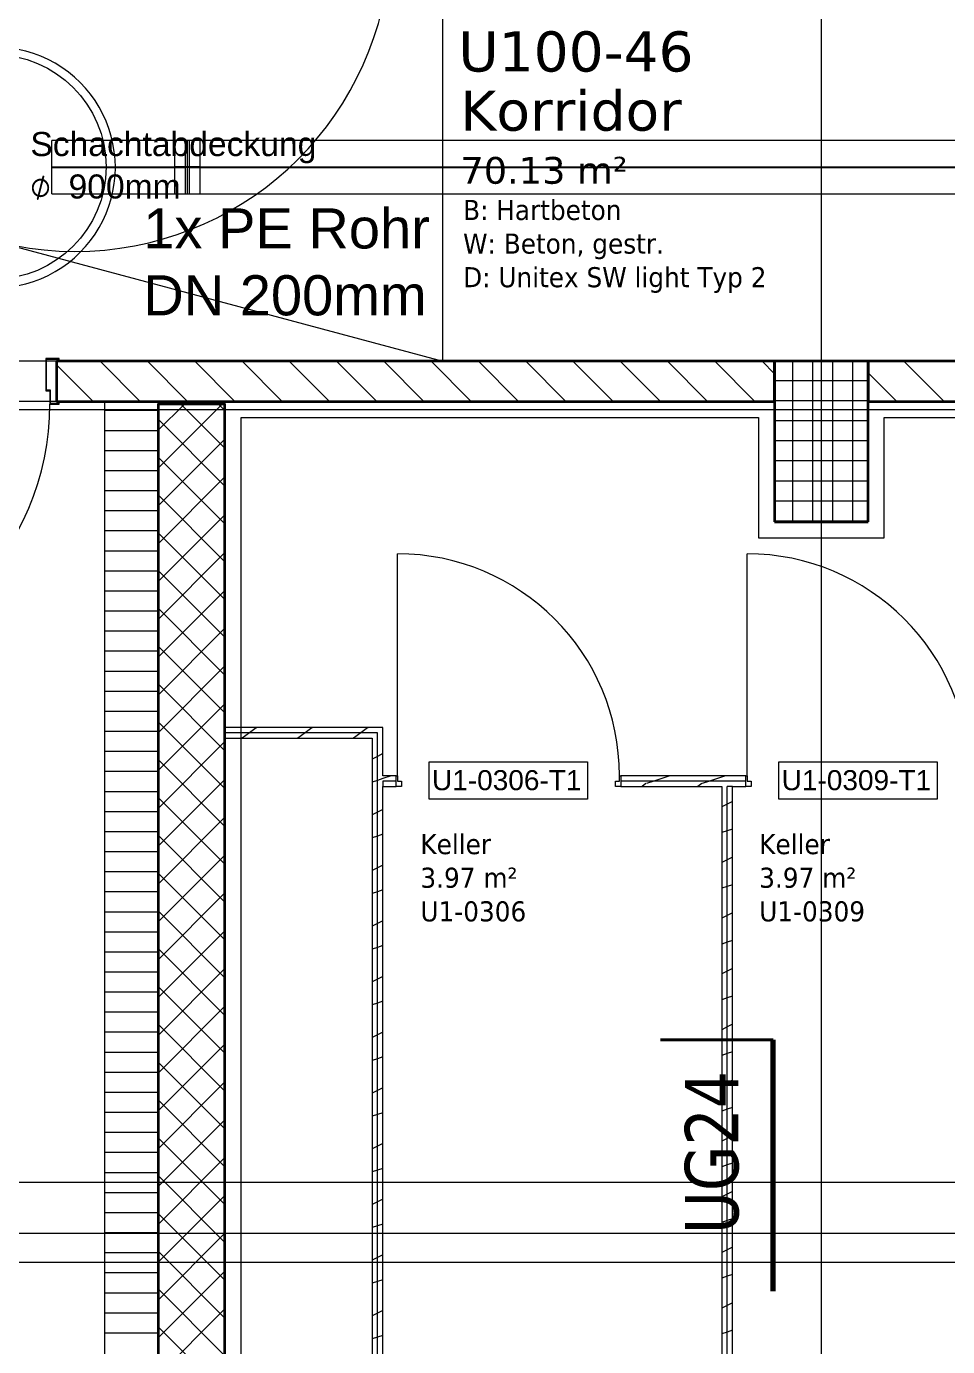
# Model space of a CAD drawing. Extents: x -1907 to 937, y -179 to 966.
# Drawn here: x -481.9 to -413, y 523.5 to 622.2 of the extents above; entities that cross this region are included whole.
import ezdxf
from ezdxf.lldxf.tags import DXFTag

# ---------------------------------------------------------------- set-up
doc = ezdxf.new("R2010")
doc.units = 0
doc.layers.get('0').update_dxf_attribs({"lineweight": 13})
for name, color, linetype, lineweight in [('A-AREA-____-IDEN', 7, 'Continuous', 5), ('A-DETL-____-HDLN', 7, '_Verdeckte Linien_', 9), ('A-DETL-GENF-HDLN', 7, '_Verdeckte Linien_', 9), ('A-DOOR-____-HDLN', 7, '_Verdeckte Linien_', 9), ('A-DOOR-____-IDEN', 7, 'Continuous', 5), ('A-DOOR-____-OTLN', 7, 'Continuous', 9), ('A-DOOR-FRAM-MCUT', 7, 'Continuous', 9), ('A-DOOR-OPNG-OTLN', 7, 'Continuous', 9), ('A-FLOR-____-OTLN', 7, 'Continuous', 9), ('A-FLOR-____-OVHD', 7, 'Strichpunkt - Fein', 9), ('A-GENM-____-OTLN', 7, 'Continuous', 9), ('A-WALL-____-MCUT', 7, 'Continuous', 35), ('A-WALL-____-PATT', 7, 'Continuous', 35), ('A-WALL-FNSH-MCUT', 7, 'Continuous', 35), ('S-COLS-____-MCUT', 7, 'Continuous', 35), ('S-COLS-____-OTLN', 7, 'Continuous', 9), ('S-GRID-____-OTLN', 7, 'Continuous', 5), ('Text', 7, 'Continuous', 5)]:
    doc.layers.add(name, color=color, linetype=linetype, lineweight=lineweight)
for name, color, linetype, lineweight, true_color in [('A-DETL-____-OTLN', 5, 'Continuous', 9, 0x0000ff), ('EL01_WAN_Röhre Boden', 7, 'Continuous', 13, 0xff6666), ('EL01_WAN_Röhre Boden Typ', 1, 'Continuous', 13, 0xff0000), ('G-____-____-SYMB', 7, 'Strichpunkt - Weit', 5, 0x008080)]:
    doc.layers.add(name, color=color, linetype=linetype, lineweight=lineweight, true_color=true_color)
doc.styles.get("Standard").update_dxf_attribs({"font": 'arial.ttf'})
tags = doc.linetypes.add('_Rasterlinie_', pattern=[0.375, 0.2, -0.05, 0.075, -0.05]).pattern_tags.tags
tags[10:11] = [DXFTag(74, 4), DXFTag(75, 0), DXFTag(340, '0'), DXFTag(46, 1.0), DXFTag(50, 0.0), DXFTag(44, 0.0), DXFTag(45, 0.0)]
tags[8:9] = [DXFTag(74, 4), DXFTag(75, 0), DXFTag(340, '0'), DXFTag(46, 1.0), DXFTag(50, 0.0), DXFTag(44, 0.0), DXFTag(45, 0.0)]
tags[6:7] = [DXFTag(74, 4), DXFTag(75, 0), DXFTag(340, '0'), DXFTag(46, 1.0), DXFTag(50, 0.0), DXFTag(44, 0.0), DXFTag(45, 0.0)]
tags[4:5] = [DXFTag(74, 4), DXFTag(75, 0), DXFTag(340, '0'), DXFTag(46, 1.0), DXFTag(50, 0.0), DXFTag(44, 0.0), DXFTag(45, 0.0)]
tags = doc.linetypes.add('_Schnittlinie_', pattern=[0.3, 0.15, -0.05, 0.05, -0.05]).pattern_tags.tags
tags[10:11] = [DXFTag(74, 4), DXFTag(75, 0), DXFTag(340, '0'), DXFTag(46, 1.0), DXFTag(50, 0.0), DXFTag(44, 0.0), DXFTag(45, 0.0)]
tags[8:9] = [DXFTag(74, 4), DXFTag(75, 0), DXFTag(340, '0'), DXFTag(46, 1.0), DXFTag(50, 0.0), DXFTag(44, 0.0), DXFTag(45, 0.0)]
tags[6:7] = [DXFTag(74, 4), DXFTag(75, 0), DXFTag(340, '0'), DXFTag(46, 1.0), DXFTag(50, 0.0), DXFTag(44, 0.0), DXFTag(45, 0.0)]
tags[4:5] = [DXFTag(74, 4), DXFTag(75, 0), DXFTag(340, '0'), DXFTag(46, 1.0), DXFTag(50, 0.0), DXFTag(44, 0.0), DXFTag(45, 0.0)]
tags = doc.linetypes.add('_Strichliert - Fein_', pattern=[0.15, 0.1, -0.05]).pattern_tags.tags
tags[6:7] = [DXFTag(74, 4), DXFTag(75, 0), DXFTag(340, '0'), DXFTag(46, 1.0), DXFTag(50, 0.0), DXFTag(44, 0.0), DXFTag(45, 0.0)]
tags[4:5] = [DXFTag(74, 4), DXFTag(75, 0), DXFTag(340, '0'), DXFTag(46, 1.0), DXFTag(50, 0.0), DXFTag(44, 0.0), DXFTag(45, 0.0)]
tags = doc.linetypes.add('_Verdeckte Linien_', pattern=[0.15, 0.1, -0.05]).pattern_tags.tags
tags[6:7] = [DXFTag(74, 4), DXFTag(75, 0), DXFTag(340, '0'), DXFTag(46, 1.0), DXFTag(50, 0.0), DXFTag(44, 0.0), DXFTag(45, 0.0)]
tags[4:5] = [DXFTag(74, 4), DXFTag(75, 0), DXFTag(340, '0'), DXFTag(46, 1.0), DXFTag(50, 0.0), DXFTag(44, 0.0), DXFTag(45, 0.0)]
tags = doc.linetypes.add('ACAD_ISO03W100', pattern=[30, 12, -18]).pattern_tags.tags
tags[6:7] = [DXFTag(74, 4), DXFTag(75, 0), DXFTag(340, '0'), DXFTag(46, 0.0), DXFTag(50, 0.0), DXFTag(44, 0.0), DXFTag(45, 0.0)]
tags[4:5] = [DXFTag(74, 4), DXFTag(75, 0), DXFTag(340, '0'), DXFTag(46, 0.0), DXFTag(50, 0.0), DXFTag(44, 0.0), DXFTag(45, 0.0)]
tags = doc.linetypes.add('Grundrissdarstellung Sturz', pattern=[0.25, 0.15, -0.05, 0, -0.05]).pattern_tags.tags
tags[10:11] = [DXFTag(74, 4), DXFTag(75, 0), DXFTag(340, '0'), DXFTag(46, 1.0), DXFTag(50, 0.0), DXFTag(44, 0.0), DXFTag(45, 0.0)]
tags[8:9] = [DXFTag(74, 4), DXFTag(75, 0), DXFTag(340, '0'), DXFTag(46, 1.0), DXFTag(50, 0.0), DXFTag(44, 0.0), DXFTag(45, 0.0)]
tags[6:7] = [DXFTag(74, 4), DXFTag(75, 0), DXFTag(340, '0'), DXFTag(46, 1.0), DXFTag(50, 0.0), DXFTag(44, 0.0), DXFTag(45, 0.0)]
tags[4:5] = [DXFTag(74, 4), DXFTag(75, 0), DXFTag(340, '0'), DXFTag(46, 1.0), DXFTag(50, 0.0), DXFTag(44, 0.0), DXFTag(45, 0.0)]
tags = doc.linetypes.add('Strichpunkt - Fein', pattern=[0.2, 0.1, -0.05, 0, -0.05]).pattern_tags.tags
tags[10:11] = [DXFTag(74, 4), DXFTag(75, 0), DXFTag(340, '0'), DXFTag(46, 1.0), DXFTag(50, 0.0), DXFTag(44, 0.0), DXFTag(45, 0.0)]
tags[8:9] = [DXFTag(74, 4), DXFTag(75, 0), DXFTag(340, '0'), DXFTag(46, 1.0), DXFTag(50, 0.0), DXFTag(44, 0.0), DXFTag(45, 0.0)]
tags[6:7] = [DXFTag(74, 4), DXFTag(75, 0), DXFTag(340, '0'), DXFTag(46, 1.0), DXFTag(50, 0.0), DXFTag(44, 0.0), DXFTag(45, 0.0)]
tags[4:5] = [DXFTag(74, 4), DXFTag(75, 0), DXFTag(340, '0'), DXFTag(46, 1.0), DXFTag(50, 0.0), DXFTag(44, 0.0), DXFTag(45, 0.0)]
tags = doc.linetypes.add('Strichpunkt - Weit', pattern=[0.5, 0.2, -0.15, 0, -0.15]).pattern_tags.tags
tags[10:11] = [DXFTag(74, 4), DXFTag(75, 0), DXFTag(340, '0'), DXFTag(46, 1.0), DXFTag(50, 0.0), DXFTag(44, 0.0), DXFTag(45, 0.0)]
tags[8:9] = [DXFTag(74, 4), DXFTag(75, 0), DXFTag(340, '0'), DXFTag(46, 1.0), DXFTag(50, 0.0), DXFTag(44, 0.0), DXFTag(45, 0.0)]
tags[6:7] = [DXFTag(74, 4), DXFTag(75, 0), DXFTag(340, '0'), DXFTag(46, 1.0), DXFTag(50, 0.0), DXFTag(44, 0.0), DXFTag(45, 0.0)]
tags[4:5] = [DXFTag(74, 4), DXFTag(75, 0), DXFTag(340, '0'), DXFTag(46, 1.0), DXFTag(50, 0.0), DXFTag(44, 0.0), DXFTag(45, 0.0)]
tags = doc.linetypes.add('STRICHPUNKT2', pattern=[12.7, 6.35, -3.175, 0, -3.175]).pattern_tags.tags
tags[10:11] = [DXFTag(74, 4), DXFTag(75, 0), DXFTag(340, '0'), DXFTag(46, 0.0), DXFTag(50, 0.0), DXFTag(44, 0.0), DXFTag(45, 0.0)]
tags[8:9] = [DXFTag(74, 4), DXFTag(75, 0), DXFTag(340, '0'), DXFTag(46, 0.0), DXFTag(50, 0.0), DXFTag(44, 0.0), DXFTag(45, 0.0)]
tags[6:7] = [DXFTag(74, 4), DXFTag(75, 0), DXFTag(340, '0'), DXFTag(46, 0.0), DXFTag(50, 0.0), DXFTag(44, 0.0), DXFTag(45, 0.0)]
tags[4:5] = [DXFTag(74, 4), DXFTag(75, 0), DXFTag(340, '0'), DXFTag(46, 0.0), DXFTag(50, 0.0), DXFTag(44, 0.0), DXFTag(45, 0.0)]

# ---------------------------------------------------------------- blocks, each defined once
blk = doc.blocks.new('Referenz-A0UJ2810XE', base_point=(-1920.131, -159.413))
at = {"layer": 'A-DETL-____-HDLN', "color": 0, "linetype": '_Verdeckte Linien_', "ltscale": 0.13}
for p, q in [((-536.961, 535.75), (-340.661, 535.75)), ((-340.661, 529.75), (-525.461, 529.75))]:
    blk.add_line(p, q, dxfattribs=at)
at = {"layer": 'A-DETL-____-OTLN', "color": 0, "linetype": '_Strichliert - Fein_', "ltscale": 0.13}
for p, q in [((-465.861, 592.95), (-427.161, 592.95)), ((-427.161, 592.95), (-427.161, 583.95)), ((-417.761, 583.95), (-417.761, 592.95)), ((-417.761, 592.95), (-340.861, 592.95)), ((-427.161, 583.95), (-417.761, 583.95))]:
    blk.add_line(p, q, dxfattribs=at)
at = {"layer": 'A-DETL-GENF-HDLN', "color": 0, "linetype": '_Verdeckte Linien_', "ltscale": 0.13}
for p, q in [((-577.761, 631.15), (-450.761, 597.15)), ((-450.761, 597.15), (-450.761, 631.15)), ((-450.761, 597.15), (-577.761, 597.15))]:
    blk.add_line(p, q, dxfattribs=at)
at = {"layer": 'A-DOOR-____-HDLN', "color": 0, "linetype": '_Verdeckte Linien_', "ltscale": 0.13}
blk.add_ellipse((-478.261, 628.954), major_axis=(-23.5, -2.004), ratio=1, start_param=0, end_param=2.96706, dxfattribs=at)
at = {"layer": 'A-DOOR-____-IDEN', "color": 0, "linetype": 'Continuous', "ltscale": 0.13}
for p, q in [((-451.782, 567.188), (-439.942, 567.188)), ((-451.782, 564.408), (-451.782, 567.188)), ((-439.942, 567.188), (-439.942, 564.408)), ((-425.632, 567.188), (-413.792, 567.188)), ((-425.632, 564.408), (-425.632, 567.188)), ((-413.792, 567.188), (-413.792, 564.408)), ((-439.942, 564.408), (-451.782, 564.408)), ((-413.792, 564.408), (-425.632, 564.408))]:
    blk.add_line(p, q, dxfattribs=at)
at = {"layer": 'A-DOOR-____-OTLN', "color": 0, "linetype": 'Grundrissdarstellung Sturz', "ltscale": 0.13}
for p, q in [((-479.661, 597.15), (-500.661, 597.15)), ((-479.661, 594.15), (-500.661, 594.15))]:
    blk.add_line(p, q, dxfattribs=at)
at = {"layer": 'A-DOOR-FRAM-MCUT', "color": 0, "linetype": 'Continuous', "ltscale": 0.13}
for p, q in [((-479.461, 597.35), (-480.461, 597.35)), ((-480.461, 597.35), (-480.461, 594.95)), ((-480.421, 594.99), (-480.421, 597.31)), ((-480.421, 597.31), (-479.501, 597.31)), ((-479.501, 597.31), (-479.501, 597.15)), ((-479.501, 597.15), (-479.461, 597.15)), ((-479.461, 597.15), (-479.461, 597.35)), ((-480.461, 594.95), (-480.161, 594.95)), ((-480.121, 594.99), (-480.421, 594.99)), ((-480.161, 594.95), (-480.161, 593.95)), ((-480.121, 593.99), (-480.121, 594.99)), ((-480.161, 593.95), (-479.461, 593.95)), ((-479.501, 593.99), (-480.121, 593.99)), ((-479.461, 594.15), (-479.501, 594.15)), ((-479.501, 594.15), (-479.501, 593.99)), ((-479.461, 593.95), (-479.461, 594.15)), ((-454.261, 565.352), (-454.261, 566.152)), ((-454.261, 566.152), (-454.161, 566.152)), ((-454.161, 566.152), (-454.161, 565.752)), ((-437.561, 565.752), (-437.561, 566.152)), ((-437.561, 566.152), (-437.461, 566.152)), ((-437.461, 566.152), (-437.461, 565.352)), ((-428.111, 565.352), (-428.111, 566.152)), ((-428.111, 566.152), (-428.011, 566.152)), ((-428.011, 566.152), (-428.011, 565.752)), ((-453.861, 565.352), (-454.261, 565.352)), ((-454.161, 565.752), (-453.861, 565.752)), ((-453.861, 565.752), (-453.861, 565.352)), ((-437.861, 565.752), (-437.561, 565.752)), ((-437.861, 565.352), (-437.861, 565.752)), ((-437.461, 565.352), (-437.861, 565.352)), ((-427.711, 565.352), (-428.111, 565.352)), ((-428.011, 565.752), (-427.711, 565.752)), ((-427.711, 565.752), (-427.711, 565.352))]:
    blk.add_line(p, q, dxfattribs=at)
at = {"layer": 'A-DOOR-OPNG-OTLN', "color": 0, "linetype": 'Continuous', "ltscale": 0.13}
for p, q in [((-454.161, 566.152), (-454.161, 582.752)), ((-428.011, 566.152), (-428.011, 582.752))]:
    blk.add_line(p, q, dxfattribs=at)
for centre, major_axis in [((-500.161, 593.95), (0, -20)), ((-454.161, 566.152), (16.6, 0)), ((-428.011, 566.152), (16.6, 0))]:
    blk.add_ellipse(centre, major_axis=major_axis, ratio=1, start_param=0, end_param=1.570796, dxfattribs=at)
at = {"layer": 'A-FLOR-____-OTLN', "color": 0, "linetype": 'Continuous', "ltscale": 0.13}
blk.add_line((-467.061, 594.15), (-467.061, 593.95), dxfattribs=at)
for major_axis in [(9, 0), (-9, 0)]:
    blk.add_ellipse((-484.261, 611.65), major_axis=major_axis, ratio=1, start_param=0, end_param=3.141593, dxfattribs=at)
at = {"layer": 'A-FLOR-____-OVHD', "color": 0, "linetype": 'Strichpunkt - Fein', "ltscale": 0.13}
blk.add_line((-465.861, 502.75), (-465.861, 592.95), dxfattribs=at)
at = {"layer": 'A-GENM-____-OTLN', "color": 0, "linetype": 'Continuous', "ltscale": 0.13}
for major_axis in [(9, 0), (-9, 0)]:
    blk.add_ellipse((-484.261, 611.65), major_axis=major_axis, ratio=1, start_param=0, end_param=3.141593, dxfattribs=at)
at = {"layer": 'A-WALL-____-MCUT', "color": 0, "linetype": 'Continuous', "ltscale": 0.35}
for p, q in [((-425.961, 597.15), (-479.661, 597.15)), ((-479.661, 597.15), (-479.661, 594.15)), ((-425.961, 594.15), (-425.961, 597.15)), ((-366.161, 597.15), (-418.961, 597.15)), ((-418.961, 597.15), (-418.961, 594.15)), ((-479.661, 594.15), (-425.961, 594.15)), ((-472.061, 593.95), (-472.061, 430.75)), ((-467.061, 593.95), (-472.061, 593.95)), ((-467.061, 498.75), (-467.061, 593.95)), ((-418.961, 594.15), (-366.161, 594.15))]:
    blk.add_line(p, q, dxfattribs=at)
at = {"layer": 'A-WALL-____-MCUT', "color": 0, "linetype": 'Continuous', "lineweight": 9, "ltscale": 0.13}
for p, q in [((-476.061, 594.15), (-476.061, 430.75)), ((-472.061, 593.95), (-472.061, 594.15)), ((-455.661, 569.35), (-467.061, 569.35)), ((-455.661, 502.75), (-455.661, 569.35)), ((-454.261, 565.752), (-455.261, 565.752)), ((-455.261, 565.752), (-455.261, 565.352)), ((-428.111, 565.752), (-437.461, 565.752)), ((-429.511, 502.75), (-429.511, 565.352)), ((-429.111, 565.352), (-429.511, 565.352))]:
    blk.add_line(p, q, dxfattribs=at)
at = {"layer": 'A-WALL-____-PATT', "color": 0, "linetype": 'Continuous', "lineweight": 9, "ltscale": 0.13}
for p, q in [((-479.661, 596.881), (-476.931, 594.15)), ((-476.395, 597.15), (-473.395, 594.15)), ((-472.86, 597.15), (-469.86, 594.15)), ((-469.324, 597.15), (-466.324, 594.15)), ((-465.789, 597.15), (-462.789, 594.15)), ((-462.253, 597.15), (-459.253, 594.15)), ((-458.718, 597.15), (-455.718, 594.15)), ((-455.182, 597.15), (-452.182, 594.15)), ((-451.646, 597.15), (-448.646, 594.15)), ((-448.111, 597.15), (-445.111, 594.15)), ((-444.575, 597.15), (-441.575, 594.15)), ((-441.04, 597.15), (-438.04, 594.15)), ((-437.504, 597.15), (-434.504, 594.15)), ((-433.969, 597.15), (-430.969, 594.15)), ((-430.433, 597.15), (-427.433, 594.15)), ((-426.898, 597.15), (-425.961, 596.214)), ((-416.291, 597.15), (-413.291, 594.15)), ((-418.961, 596.285), (-416.827, 594.15)), ((-472.061, 593.459), (-476.061, 593.459)), ((-472.061, 591.988), (-470.099, 593.95)), ((-472.061, 589.16), (-467.271, 593.95)), ((-467.061, 590.645), (-470.367, 593.95)), ((-467.061, 593.473), (-467.538, 593.95)), ((-467.061, 587.816), (-472.061, 592.816)), ((-472.061, 591.959), (-476.061, 591.959)), ((-472.061, 586.331), (-467.061, 591.331)), ((-472.061, 590.459), (-476.061, 590.459)), ((-467.061, 584.988), (-472.061, 589.988)), ((-472.061, 588.959), (-476.061, 588.959)), ((-472.061, 583.503), (-467.061, 588.503)), ((-472.061, 587.459), (-476.061, 587.459)), ((-467.061, 582.159), (-472.061, 587.159)), ((-472.061, 585.959), (-476.061, 585.959)), ((-472.061, 580.674), (-467.061, 585.674)), ((-472.061, 584.459), (-476.061, 584.459)), ((-467.061, 579.331), (-472.061, 584.331)), ((-472.061, 582.959), (-476.061, 582.959)), ((-472.061, 577.846), (-467.061, 582.846)), ((-472.061, 581.459), (-476.061, 581.459)), ((-467.061, 576.503), (-472.061, 581.503)), ((-472.061, 579.959), (-476.061, 579.959)), ((-472.061, 575.018), (-467.061, 580.018)), ((-467.061, 573.674), (-472.061, 578.674)), ((-472.061, 578.459), (-476.061, 578.459)), ((-472.061, 576.959), (-476.061, 576.959)), ((-472.061, 572.189), (-467.061, 577.189)), ((-467.061, 570.846), (-472.061, 575.846)), ((-472.061, 575.459), (-476.061, 575.459)), ((-472.061, 573.959), (-476.061, 573.959)), ((-472.061, 569.361), (-467.061, 574.361)), ((-467.061, 568.017), (-472.061, 573.017)), ((-472.061, 572.459), (-476.061, 572.459)), ((-472.061, 570.959), (-476.061, 570.959)), ((-472.061, 566.532), (-467.061, 571.532)), ((-467.061, 565.189), (-472.061, 570.189)), ((-472.061, 569.459), (-476.061, 569.459)), ((-465.237, 569.35), (-465.77, 568.95)), ((-464.736, 569.726), (-465.237, 569.35)), ((-464.651, 569.75), (-464.704, 569.732)), ((-461.072, 569.35), (-461.605, 568.95)), ((-460.571, 569.726), (-461.072, 569.35)), ((-460.486, 569.75), (-460.539, 569.732)), ((-456.907, 569.35), (-457.44, 568.95)), ((-456.406, 569.726), (-456.907, 569.35)), ((-456.321, 569.75), (-456.374, 569.733)), ((-472.061, 567.959), (-476.061, 567.959)), ((-472.061, 563.704), (-467.061, 568.704)), ((-455.261, 567.802), (-455.661, 567.602)), ((-467.061, 562.36), (-472.061, 567.36)), ((-455.661, 567.602), (-456.061, 567.402)), ((-472.061, 566.459), (-476.061, 566.459)), ((-472.061, 560.875), (-467.061, 565.875)), ((-455.661, 565.805), (-456.061, 565.672)), ((-455.261, 565.939), (-455.661, 565.805)), ((-454.622, 566.152), (-455.261, 565.939)), ((-433.798, 566.152), (-434.998, 565.752)), ((-429.633, 566.152), (-430.833, 565.752)), ((-472.061, 564.959), (-476.061, 564.959)), ((-435.578, 565.563), (-435.859, 565.352)), ((-434.998, 565.752), (-435.548, 565.569)), ((-431.413, 565.563), (-431.694, 565.352)), ((-430.833, 565.752), (-431.383, 565.569)), ((-467.061, 559.532), (-472.061, 564.532)), ((-429.511, 564.018), (-429.911, 563.818)), ((-429.111, 564.218), (-429.511, 564.018)), ((-472.061, 563.459), (-476.061, 563.459)), ((-472.061, 558.047), (-467.061, 563.047)), ((-455.661, 563.437), (-456.061, 563.237)), ((-455.261, 563.637), (-455.661, 563.437)), ((-472.061, 561.959), (-476.061, 561.959)), ((-429.511, 562.028), (-429.911, 561.895)), ((-429.111, 562.161), (-429.511, 562.028)), ((-467.061, 556.704), (-472.061, 561.704)), ((-455.661, 561.641), (-456.061, 561.507)), ((-455.261, 561.774), (-455.661, 561.641)), ((-472.061, 560.459), (-476.061, 560.459)), ((-472.061, 555.219), (-467.061, 560.219)), ((-429.111, 560.053), (-429.511, 559.853)), ((-472.061, 558.959), (-476.061, 558.959)), ((-455.661, 559.273), (-456.061, 559.073)), ((-455.261, 559.473), (-455.661, 559.273)), ((-429.511, 559.853), (-429.911, 559.653)), ((-467.061, 553.875), (-472.061, 558.875)), ((-429.111, 557.997), (-429.511, 557.863)), ((-472.061, 557.459), (-476.061, 557.459)), ((-472.061, 552.39), (-467.061, 557.39)), ((-455.661, 557.476), (-456.061, 557.343)), ((-455.261, 557.609), (-455.661, 557.476)), ((-429.511, 557.863), (-429.911, 557.73)), ((-472.061, 555.959), (-476.061, 555.959)), ((-467.061, 551.047), (-472.061, 556.047)), ((-455.661, 555.108), (-456.061, 554.908)), ((-455.261, 555.308), (-455.661, 555.108)), ((-429.511, 555.688), (-429.911, 555.488)), ((-429.111, 555.888), (-429.511, 555.688)), ((-472.061, 554.459), (-476.061, 554.459)), ((-472.061, 549.562), (-467.061, 554.562)), ((-467.061, 548.218), (-472.061, 553.218)), ((-455.661, 553.311), (-456.061, 553.178)), ((-455.261, 553.445), (-455.661, 553.311)), ((-429.511, 553.698), (-429.911, 553.565)), ((-429.111, 553.832), (-429.511, 553.698)), ((-472.061, 552.959), (-476.061, 552.959)), ((-472.061, 551.459), (-476.061, 551.459)), ((-472.061, 546.733), (-467.061, 551.733)), ((-455.261, 551.143), (-455.661, 550.943)), ((-429.511, 551.523), (-429.911, 551.323)), ((-429.111, 551.723), (-429.511, 551.523)), ((-467.061, 545.39), (-472.061, 550.39)), ((-455.661, 550.943), (-456.061, 550.743)), ((-472.061, 549.959), (-476.061, 549.959)), ((-455.661, 549.146), (-456.061, 549.013)), ((-455.261, 549.28), (-455.661, 549.146)), ((-429.511, 549.534), (-429.911, 549.4)), ((-429.111, 549.667), (-429.511, 549.534)), ((-472.061, 548.459), (-476.061, 548.459)), ((-472.061, 543.905), (-467.061, 548.905)), ((-467.061, 542.561), (-472.061, 547.561)), ((-429.511, 547.358), (-429.911, 547.158)), ((-429.111, 547.558), (-429.511, 547.358)), ((-472.061, 546.959), (-476.061, 546.959)), ((-472.061, 541.077), (-467.061, 546.077)), ((-455.661, 546.778), (-456.061, 546.578)), ((-455.261, 546.978), (-455.661, 546.778)), ((-472.061, 545.459), (-476.061, 545.459)), ((-455.261, 545.115), (-455.661, 544.982)), ((-429.511, 545.369), (-429.911, 545.236)), ((-429.111, 545.502), (-429.511, 545.369)), ((-467.061, 539.733), (-472.061, 544.733)), ((-455.661, 544.982), (-456.061, 544.848)), ((-472.061, 543.959), (-476.061, 543.959)), ((-472.061, 538.248), (-467.061, 543.248)), ((-429.511, 543.193), (-429.911, 542.993)), ((-429.111, 543.393), (-429.511, 543.193)), ((-472.061, 542.459), (-476.061, 542.459)), ((-455.661, 542.613), (-456.061, 542.413)), ((-455.261, 542.813), (-455.661, 542.613)), ((-467.061, 536.905), (-472.061, 541.905)), ((-429.511, 541.204), (-429.911, 541.071)), ((-429.111, 541.338), (-429.511, 541.204)), ((-472.061, 540.959), (-476.061, 540.959)), ((-472.061, 535.42), (-467.061, 540.42)), ((-455.661, 540.817), (-456.061, 540.684)), ((-455.261, 540.95), (-455.661, 540.817)), ((-472.061, 539.459), (-476.061, 539.459)), ((-429.111, 539.228), (-429.511, 539.028)), ((-467.061, 534.076), (-472.061, 539.076)), ((-455.661, 538.448), (-456.061, 538.248)), ((-455.261, 538.648), (-455.661, 538.448)), ((-429.511, 539.028), (-429.911, 538.828)), ((-472.061, 537.959), (-476.061, 537.959)), ((-472.061, 532.591), (-467.061, 537.591)), ((-429.111, 537.173), (-429.511, 537.04)), ((-472.061, 536.459), (-476.061, 536.459)), ((-467.061, 531.248), (-472.061, 536.248)), ((-455.661, 536.652), (-456.061, 536.519)), ((-455.261, 536.786), (-455.661, 536.652)), ((-429.511, 537.04), (-429.911, 536.906)), ((-472.061, 534.959), (-476.061, 534.959)), ((-472.061, 529.763), (-467.061, 534.763)), ((-455.661, 534.283), (-456.061, 534.083)), ((-455.261, 534.483), (-455.661, 534.283)), ((-429.511, 534.863), (-429.911, 534.663)), ((-429.111, 535.063), (-429.511, 534.863)), ((-472.061, 533.459), (-476.061, 533.459)), ((-467.061, 528.419), (-472.061, 533.419)), ((-455.661, 532.488), (-456.061, 532.354)), ((-455.261, 532.621), (-455.661, 532.488)), ((-429.511, 532.875), (-429.911, 532.742)), ((-429.111, 533.008), (-429.511, 532.875)), ((-472.061, 531.959), (-476.061, 531.959)), ((-472.061, 526.934), (-467.061, 531.934)), ((-472.061, 530.459), (-476.061, 530.459)), ((-467.061, 525.591), (-472.061, 530.591)), ((-455.261, 530.318), (-455.661, 530.118)), ((-429.511, 530.699), (-429.911, 530.499)), ((-429.111, 530.899), (-429.511, 530.699)), ((-455.661, 530.118), (-456.061, 529.918)), ((-472.061, 528.959), (-476.061, 528.959)), ((-472.061, 524.106), (-467.061, 529.106)), ((-455.661, 528.323), (-456.061, 528.19)), ((-455.261, 528.456), (-455.661, 528.323)), ((-429.511, 528.71), (-429.911, 528.577)), ((-429.111, 528.843), (-429.511, 528.71)), ((-472.061, 527.459), (-476.061, 527.459)), ((-467.061, 522.762), (-472.061, 527.762)), ((-429.511, 526.534), (-429.911, 526.334)), ((-429.111, 526.734), (-429.511, 526.534)), ((-472.061, 525.959), (-476.061, 525.959)), ((-472.061, 521.278), (-467.061, 526.278)), ((-455.661, 525.953), (-456.061, 525.753)), ((-455.261, 526.153), (-455.661, 525.953)), ((-472.061, 524.459), (-476.061, 524.459)), ((-467.061, 519.934), (-472.061, 524.934)), ((-429.511, 524.545), (-429.911, 524.412)), ((-429.111, 524.679), (-429.511, 524.545)), ((-455.661, 524.158), (-456.061, 524.025)), ((-455.261, 524.291), (-455.661, 524.158))]:
    blk.add_line(p, q, dxfattribs=at)
at = {"layer": 'A-WALL-FNSH-MCUT', "color": 0, "linetype": 'Continuous', "lineweight": 9, "ltscale": 0.13}
for p, q in [((-455.261, 569.75), (-467.061, 569.75)), ((-467.061, 568.95), (-456.061, 568.95)), ((-456.061, 568.95), (-456.061, 502.75)), ((-455.261, 566.152), (-455.261, 569.75)), ((-454.261, 566.152), (-455.261, 566.152)), ((-454.261, 565.352), (-454.261, 566.152)), ((-428.111, 566.152), (-437.461, 566.152)), ((-437.461, 566.152), (-437.461, 565.352)), ((-428.111, 565.352), (-428.111, 566.152)), ((-455.261, 565.352), (-454.261, 565.352)), ((-455.261, 502.75), (-455.261, 565.352)), ((-437.461, 565.352), (-429.911, 565.352)), ((-429.911, 565.352), (-429.911, 502.75)), ((-429.111, 502.75), (-429.111, 565.352)), ((-429.111, 565.352), (-428.111, 565.352))]:
    blk.add_line(p, q, dxfattribs=at)
at = {"layer": 'G-____-____-SYMB', "color": 0, "linetype": 'Continuous', "lineweight": 40, "ltscale": 0.4}
blk.add_line((-434.487, 546.394), (-426.061, 546.394), dxfattribs=at)
at = {"layer": 'G-____-____-SYMB', "color": 0, "linetype": '_Schnittlinie_', "lineweight": 70, "ltscale": 0.7}
blk.add_line((-426.061, 527.601), (-426.061, 546.394), dxfattribs=at)
at = {"layer": 'S-COLS-____-MCUT', "color": 0, "linetype": 'Continuous', "ltscale": 0.35}
for p, q in [((-418.961, 597.15), (-425.961, 597.15)), ((-425.961, 597.15), (-425.961, 585.15)), ((-418.961, 585.15), (-418.961, 597.15)), ((-425.961, 585.15), (-418.961, 585.15))]:
    blk.add_line(p, q, dxfattribs=at)
at = {"layer": 'S-COLS-____-OTLN', "color": 0, "linetype": 'Continuous', "ltscale": 0.13}
for p, q in [((-424.601, 585.15), (-424.601, 597.15)), ((-423.101, 585.15), (-423.101, 597.15)), ((-421.601, 585.15), (-421.601, 597.15)), ((-420.101, 585.15), (-420.101, 597.15)), ((-425.961, 595.719), (-418.961, 595.719)), ((-425.961, 594.219), (-418.961, 594.219)), ((-425.961, 592.719), (-418.961, 592.719)), ((-425.961, 591.219), (-418.961, 591.219)), ((-425.961, 589.719), (-418.961, 589.719)), ((-425.961, 588.219), (-418.961, 588.219)), ((-425.961, 586.719), (-418.961, 586.719)), ((-425.961, 585.219), (-418.961, 585.219))]:
    blk.add_line(p, q, dxfattribs=at)
at = {"layer": 'S-GRID-____-OTLN', "color": 0, "linetype": '_Rasterlinie_', "ltscale": 0.13}
for p, q in [((-422.461, 186.65), (-422.461, 950.472)), ((-928.261, 593.55), (316.929, 593.55)), ((-944.261, 531.95), (300.929, 531.95))]:
    blk.add_line(p, q, dxfattribs=at)
at = {"layer": 'A-AREA-____-IDEN', "color": 0, "linetype": 'Continuous', "ltscale": 0.13, "attachment_point": 1}
for s, insert, char_height in [('{\\fVerdana;U100-46}', (-449.608, 621.825), 3), ('{\\fVerdana;Korridor}', (-449.465, 617.402), 3), ('{\\fVerdana;70.13 m²}', (-449.455, 612.432), 2), ('{\\W0.9;\\fVerdana;B: Hartbeton}', (-449.257, 609.218), 1.5), ('{\\W0.9;\\fVerdana;W: Beton, gestr.}', (-449.257, 606.704), 1.5), ('{\\W0.9;\\fVerdana;D: Unitex SW light Typ 2}', (-449.257, 604.19), 1.5), ('{\\W0.9;\\fVerdana;Keller}', (-452.449, 561.786), 1.5), ('{\\W0.9;\\fVerdana;Keller}', (-427.112, 561.786), 1.5), ('{\\W0.9;\\fVerdana;3.97 m²}', (-452.449, 559.272), 1.5), ('{\\W0.9;\\fVerdana;3.97 m²}', (-427.112, 559.272), 1.5), ('{\\W0.9;\\fVerdana;U1-0306}', (-452.449, 556.759), 1.5), ('{\\W0.9;\\fVerdana;U1-0309}', (-427.112, 556.759), 1.5)]:
    blk.add_mtext(s, dxfattribs=dict(at, insert=insert, char_height=char_height))
at = {"layer": 'A-DOOR-____-IDEN', "color": 0, "linetype": 'Continuous', "ltscale": 0.13, "char_height": 1.5, "attachment_point": 1}
for s, insert in [('{\\fArial;U1-0306-T1}', (-451.582, 566.57)), ('{\\fArial;U1-0309-T1}', (-425.432, 566.57))]:
    blk.add_mtext(s, dxfattribs=dict(at, insert=insert))
at = {"layer": 'G-____-____-SYMB', "color": 0, "linetype": 'Continuous', "ltscale": 0.13, "insert": (-432.67, 531.87), "char_height": 4, "attachment_point": 1, "rotation": 90}
blk.add_mtext('{\\W0.8;\\fVerdana;UG24}', dxfattribs=at)
at = {"layer": 'Text', "color": 0, "linetype": 'Continuous', "ltscale": 0.13, "char_height": 1.8, "attachment_point": 1}
for s, insert in [('{\\fArial;Schachtabdeckung}', (-481.615, 614.299)), ('{\\fSegoe UI Symbol;⌀}', (-481.615, 611.124)), ('{\\fArial;900mm}', (-478.762, 611.124))]:
    blk.add_mtext(s, dxfattribs=dict(at, insert=insert))
blk = doc.blocks.new('Wickelfalzrohr-A0UJ2828XE', base_point=(-480.01, 609.662))
at = {"color": 0, "linetype": 'ByBlock', "lineweight": -2, "ltscale": 0.13}
for p, q in [((-470.01, 613.662), (-480.01, 613.662)), ((-480.01, 612.49), (-480.01, 613.662)), ((-470.01, 612.49), (-470.01, 613.662)), ((-480.01, 610.833), (-480.01, 612.49)), ((-470.01, 610.833), (-470.01, 612.49)), ((-480.01, 609.662), (-480.01, 610.833)), ((-470.01, 609.662), (-470.01, 610.833)), ((-480.01, 609.662), (-470.01, 609.662))]:
    blk.add_line(p, q, dxfattribs=at)
at = {"color": 0, "linetype": 'STRICHPUNKT2', "lineweight": 25, "ltscale": 0.25}
blk.add_line((-480.01, 611.662), (-470.01, 611.662), dxfattribs=at)
blk = doc.blocks.new('Leerdose Hohlraumboden-A0UJ283UXE', base_point=(-492.75, 603.292))
at = {"color": 0, "linetype": 'ByBlock', "lineweight": -2, "ltscale": 0.13}
blk.add_circle((-484.35, 611.692), 8.4, dxfattribs=at)
blk = doc.blocks.new('Steckverbinder-A0UJ2840XE', base_point=(-470.81, 609.662))
at = {"color": 0, "linetype": 'ByBlock', "lineweight": -2, "ltscale": 0.13}
for p, q in [((-468.91, 613.652), (-470.81, 613.652)), ((-470.81, 612.486), (-470.81, 613.652)), ((-469.86, 609.662), (-469.86, 613.662)), ((-468.91, 612.486), (-468.91, 613.652)), ((-470.81, 610.838), (-470.81, 612.486)), ((-468.91, 610.838), (-468.91, 612.486)), ((-470.81, 609.672), (-470.81, 610.838)), ((-468.91, 609.672), (-468.91, 610.838)), ((-470.81, 609.672), (-468.91, 609.672))]:
    blk.add_line(p, q, dxfattribs=at)
at = {"color": 0, "linetype": 'STRICHPUNKT2', "lineweight": 25, "ltscale": 0.25}
blk.add_line((-468.91, 611.662), (-470.81, 611.662), dxfattribs=at)
blk = doc.blocks.new('Wickelfalzrohr-A0UJ284OXE', base_point=(-469.71, 609.662))
at = {"color": 0, "linetype": 'ByBlock', "lineweight": -2, "ltscale": 0.13}
for p, q in [((-349.71, 613.662), (-469.71, 613.662)), ((-469.71, 612.49), (-469.71, 613.662)), ((-349.71, 612.49), (-349.71, 613.662)), ((-469.71, 610.833), (-469.71, 612.49)), ((-349.71, 610.833), (-349.71, 612.49)), ((-469.71, 609.662), (-469.71, 610.833)), ((-349.71, 609.662), (-349.71, 610.833)), ((-469.71, 609.662), (-349.71, 609.662))]:
    blk.add_line(p, q, dxfattribs=at)
at = {"color": 0, "linetype": 'STRICHPUNKT2', "lineweight": 25, "ltscale": 0.25}
blk.add_line((-469.71, 611.662), (-349.71, 611.662), dxfattribs=at)
blk = doc.blocks.new('Bauteilbeschriftung-A0UJ28L6XE', base_point=(-473.172, 600.587))
at = {"color": 0, "lineweight": -2, "char_height": 3, "attachment_point": 1}
for s, insert in [('{\\fArial;1x PE Rohr}', (-473.172, 608.587)), ('{\\fArial;DN 200mm}', (-473.172, 603.587))]:
    blk.add_mtext(s, dxfattribs=dict(at, insert=insert))

msp = doc.modelspace()

# ---------------------------------------------------------------- block references
at = {"color": 9, "lineweight": 25, "ltscale": 0.25, "true_color": 0xc0c0c0}
msp.add_blockref('Referenz-A0UJ2810XE', (-1920.131, -159.413), dxfattribs=at)
at = {"layer": 'EL01_WAN_Röhre Boden', "color": 1, "linetype": 'ACAD_ISO03W100', "ltscale": 1.3, "true_color": 0xff0000}
msp.add_blockref('Leerdose Hohlraumboden-A0UJ283UXE', (-492.75, 603.292), dxfattribs=at)
at = {"layer": 'EL01_WAN_Röhre Boden', "color": 6, "linetype": 'ACAD_ISO03W100', "ltscale": 0.13, "true_color": 0xff00ff}
for name, p in [('Wickelfalzrohr-A0UJ2828XE', (-480.01, 609.662)), ('Steckverbinder-A0UJ2840XE', (-470.81, 609.662)), ('Wickelfalzrohr-A0UJ284OXE', (-469.71, 609.662))]:
    msp.add_blockref(name, p, dxfattribs=at)
at = {"layer": 'EL01_WAN_Röhre Boden Typ', "color": 6, "linetype": 'Continuous', "ltscale": 1.3, "true_color": 0xff00ff}
msp.add_blockref('Bauteilbeschriftung-A0UJ28L6XE', (-473.172, 600.587), dxfattribs=at)

doc.saveas('drawing.dxf')
